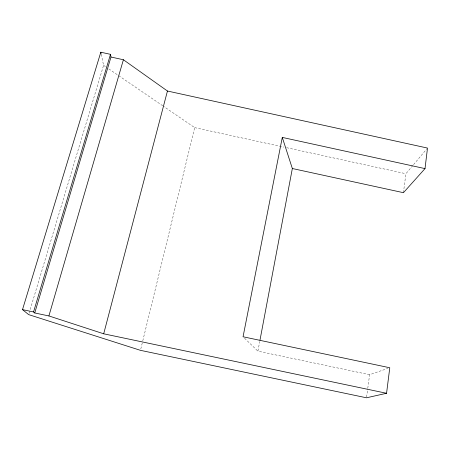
<?xml version="1.0" encoding="UTF-8"?>
<svg xmlns="http://www.w3.org/2000/svg" width="450" height="450" viewBox="0 0 450 450"><rect width="100%" height="100%" fill="white"/><g stroke="black" fill="none" stroke-linecap="round" stroke-linejoin="round"><path stroke-width="0.34" stroke-dasharray="2.25 1.69" d="M403.431 192.684L405.9 173.722L413.1 165.172M366.587 397.114L367.684 388.963M367.779 388.288L369.608 374.704L387.827 368.426M369.608 374.704L257.906 351.157L259.729 341.511M140.799 348.981L142.622 341.488M142.785 340.808L194.681 127.62L163.344 106.194M29.053 313.267L103.579 65.323L101.228 54.174M413.55 164.638L427.05 148.601M194.681 127.62L283.832 147.083M286.577 147.679L405.9 173.722M103.579 65.323L105.902 66.915M108.804 68.895L118.086 75.246M118.665 75.639L162.765 105.801M244.541 338.209L257.906 351.157"/><path stroke-width="0.67" d="M425.014 168.609L427.5 148.067L167.451 91.024L123.401 59.749L110.992 57.021L110.492 54.337L100.817 52.206L22.5 309.628L28.648 314.612L140.468 350.342L366.491 397.794L386.561 393.277L389.779 367.757L243.056 336.769L282.291 137.413L425.014 168.609L403.431 192.684L292.343 168.519L282.291 137.413M259.988 340.132L292.343 168.519M386.561 393.277L103.697 333.804L167.451 91.024M22.5 309.628L33.553 311.957L34.734 312.964L48.898 315.945L123.401 59.749M34.734 312.964L110.992 57.021M33.553 311.957L110.492 54.337M48.898 315.945L103.697 333.804M100.817 52.206L101.093 53.516"/></g></svg>
